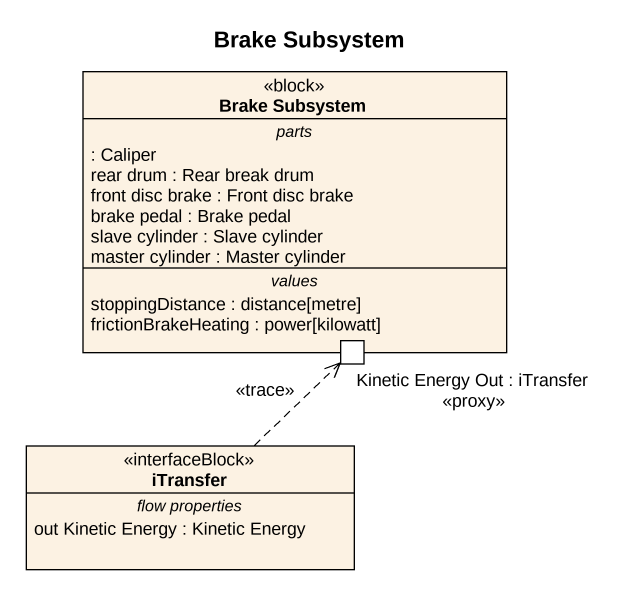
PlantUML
@startuml
title Brake Subsystem
hide circle
hide empty members
class "Brake Subsystem" as Brake_Subsystem <<block>> {
  -- parts --
  : Caliper
  rear drum : Rear break drum
  front disc brake : Front disc brake
  brake pedal : Brake pedal
  slave cylinder : Slave cylinder
  master cylinder : Master cylinder
  -- values --
  stoppingDistance : distance[metre]
  frictionBrakeHeating : power[kilowatt]
  -- ports --
  Kinetic Energy Out : iTransfer <<proxy>>
}
class iTransfer <<interfaceBlock>> {
  -- flow properties --
  out Kinetic Energy : Kinetic Energy
}
iTransfer .up.> Brake_Subsystem : <<trace>>
@enduml
